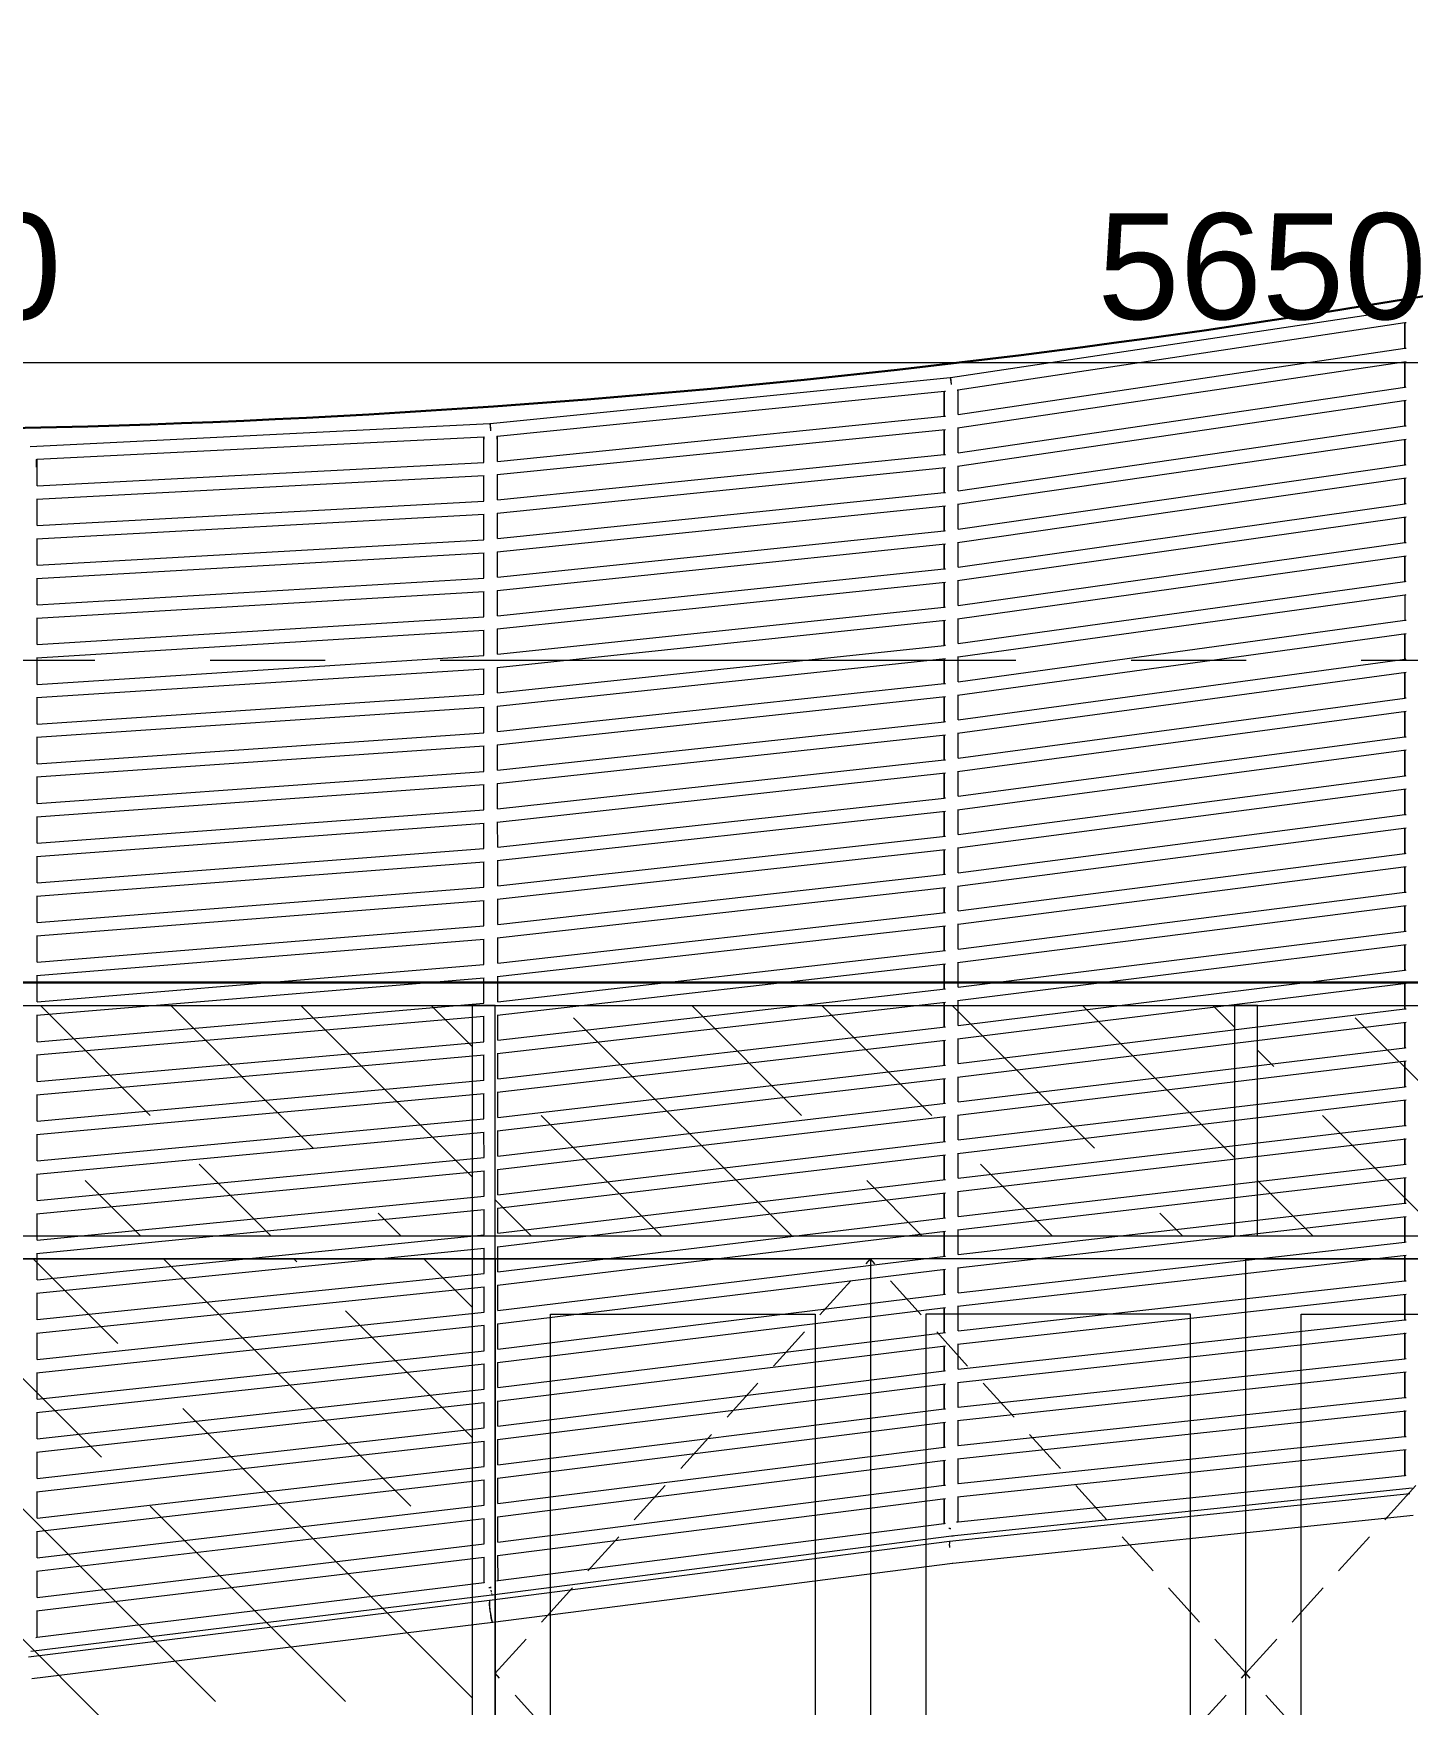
# Model space of a CAD drawing. Header units: millimetres. Extents: x 886808 to 1650903, y -1008069 to 230892.
# Drawn here: x 1025529 to 1028513, y -349778 to -346149 of the extents above; entities that cross this region are included whole.
import ezdxf

# ---------------------------------------------------------------- set-up
doc = ezdxf.new("R2010")
doc.units = ezdxf.units.MM
for name, pattern in [('ACAD_ISO07W100', [3, 0, -3]), ('CENTER', [2, 1.25, -0.25, 0.25, -0.25]), ('DASHED', [0.75, 0.5, -0.25])]:
    doc.linetypes.add(name, pattern=pattern)
doc.layers.get('0').update_dxf_attribs({"lineweight": 0})
for name, color, linetype, lineweight in [('03- Net Cua- 153', 153, 'Continuous', 9), ('06- Dim- 250', 250, 'Continuous', 0), ('8l NET TO', 8, 'Continuous', 9), ('A-Wall', 113, 'Continuous', 30), ('A_Dim', 8, 'Continuous', 5)]:
    doc.layers.add(name, color=color, linetype=linetype, lineweight=lineweight)
doc.styles.add('ISO2', font='')
doc.styles.add('TIÊU ĐỀ', font='arial.ttf', dxfattribs={"height": 230})
doc.styles.get('ISO2').set_extended_font_data('.VnAvantH')
doc.dimstyles.new('1-100', dxfattribs={"dimtxt": 230, "dimasz": 150, "dimexe": 150, "dimexo": 300, "dimgap": 90, "dimtad": 1, "dimdec": 0, "dimrnd": 5, "dimzin": 0, "dimtxsty": 'TIÊU ĐỀ', "dimblk": 'ARCHTICK', "dimcen": 100, "dimdle": 120, "dimclrd": 256, "dimclre": 256, "dimclrt": 2, "dimadec": 0, "dimazin": 0, "dimtfac": 1, "dimtdec": 0, "dimtix": 1, "dimtmove": 1, "dimatfit": 3, "dimldrblk": 'OPEN30', "dimfxl": 900, "dimtolj": 1, "dimtzin": 0, "dimlwd": 13, "dimlwe": 13, "dimarcsym": 1})
doc.dimstyles.new('Copy of 1-100-Ll', dxfattribs={"dimtxt": 700, "dimasz": 150, "dimexe": 150, "dimexo": 300, "dimgap": 90, "dimtad": 1, "dimdec": 0, "dimrnd": 5, "dimzin": 0, "dimtxsty": 'ISO2', "dimblk": 'ARCHTICK', "dimcen": 100, "dimdle": 120, "dimclrd": 256, "dimclre": 256, "dimclrt": 2, "dimadec": 0, "dimazin": 0, "dimtfac": 1, "dimtdec": 0, "dimtix": 1, "dimtmove": 1, "dimatfit": 3, "dimldrblk": 'OPEN30', "dimfxl": 900, "dimtolj": 1, "dimtzin": 0, "dimlwd": 13, "dimlwe": 13, "dimarcsym": 1})

# ---------------------------------------------------------------- blocks, each defined once
blk = doc.blocks.new('_ArchTick')
at = {"color": 0, "linetype": 'ByBlock', "const_width": 0.15}
blk.add_lwpolyline([(-0.5, -0.5), (0.5, 0.5)], dxfattribs=at)
blk = doc.blocks.new('*D689')
at = {"layer": 'A_Dim', "lineweight": 13, "transparency": 16777216}
for p, q in [((1025271.8, -347510.1), (1025271.8, -346713.3)), ((1025371.8, -347510.1), (1025371.8, -346713.3)), ((1025271.8, -346863.3), (1025121.8, -346863.3)), ((1025271.8, -346863.3), (1025371.8, -346863.3)), ((1025371.8, -346863.3), (1025521.8, -346863.3))]:
    blk.add_line(p, q, dxfattribs=at)
at = {"layer": 'Defpoints', "color": 0, "transparency": 16777216}
for p in [(1025371.8, -346863.3), (1025271.8, -347810.1), (1025371.8, -347810.1)]:
    blk.add_point(p, dxfattribs=at)
at = {"layer": 'A_Dim', "lineweight": 13, "transparency": 16777216, "xscale": 150, "yscale": 150, "zscale": 150}
blk.add_blockref('_ArchTick', (1025271.8, -346863.3), dxfattribs=at)
at = {"layer": 'A_Dim', "lineweight": 13, "transparency": 16777216, "xscale": 150, "yscale": 150, "zscale": 150, "rotation": 180}
blk.add_blockref('_ArchTick', (1025371.8, -346863.3), dxfattribs=at)
at = {"layer": 'A_Dim', "color": 2, "transparency": 16777216, "insert": (1025321.8, -346655.9), "char_height": 230, "attachment_point": 5, "style": 'TIÊU ĐỀ'}
blk.add_mtext('\\A1;100', dxfattribs=at)
blk = doc.blocks.new('_Open30')
at = {"color": 0, "linetype": 'ByBlock', "lineweight": -2}
for p, q in [((-1, 0.268), (0, 0)), ((0, 0), (-1, -0.268)), ((0, 0), (-1, 0))]:
    blk.add_line(p, q, dxfattribs=at)
blk = doc.blocks.new('*D690')
at = {"layer": 'A_Dim', "lineweight": 13, "transparency": 16777216}
for p, q in [((1025371.8, -347510.1), (1025371.8, -346713.3)), ((1031021.8, -347703.4), (1031021.8, -346713.3)), ((1025251.8, -346863.3), (1031141.8, -346863.3))]:
    blk.add_line(p, q, dxfattribs=at)
at = {"layer": 'Defpoints', "color": 0, "transparency": 16777216}
for p in [(1031021.8, -346863.3), (1025371.8, -347810.1), (1031021.8, -348003.4)]:
    blk.add_point(p, dxfattribs=at)
at = {"layer": 'A_Dim', "lineweight": 13, "transparency": 16777216, "xscale": 150, "yscale": 150, "zscale": 150, "rotation": 180}
blk.add_blockref('_ArchTick', (1025371.8, -346863.3), dxfattribs=at)
at = {"layer": 'A_Dim', "lineweight": 13, "transparency": 16777216, "xscale": 150, "yscale": 150, "zscale": 150}
blk.add_blockref('_ArchTick', (1031021.8, -346863.3), dxfattribs=at)
at = {"layer": 'A_Dim', "color": 2, "transparency": 16777216, "insert": (1028196.8, -346655.9), "char_height": 230, "attachment_point": 5, "style": 'TIÊU ĐỀ'}
blk.add_mtext('\\A1;5650', dxfattribs=at)
blk = doc.blocks.new('A$C62D649C3')
at = {"transparency": 33554636}
for p, q in [((12298.6, 12764.2), (13297.3, 12914)), ((12314.3, 12737.7), (13285.1, 12883.3)), ((13285.1, 12883.3), (13285.8, 12883.4)), ((13285.1, 12827.8), (13285.1, 12883.3)), ((13285.8, 12883.4), (13287.9, 12883.8)), ((13285.8, 12827.9), (13285.8, 12883.4)), ((12315.1, 12683.8), (13285.1, 12827.8)), ((13285.1, 12827.8), (13285.8, 12827.9)), ((13285.8, 12827.9), (13287.9, 12828.2)), ((12314.2, 12654.8), (13287.9, 12799.3)), ((13285.1, 12743.4), (13285.1, 12798.9)), ((13285.8, 12743.5), (13285.8, 12799)), ((11299.4, 12664.2), (12298, 12764.1)), ((12298, 12764.1), (12298.3, 12764.2)), ((12298, 12764.1), (12300.1, 12750)), ((12298.3, 12764.2), (12298.6, 12764.2)), ((12298.6, 12764.2), (12300.1, 12750)), ((12300.1, 12750), (12300.2, 12748.9)), ((12300.1, 12750), (12300.2, 12748.9)), ((12315.1, 12600.9), (13285.1, 12743.4)), ((13285.1, 12743.4), (13285.8, 12743.5)), ((13285.8, 12743.5), (13287.9, 12743.8)), ((11314.1, 12637.1), (12285.8, 12734.2)), ((12285.1, 12679.9), (12285.1, 12734.2)), ((12285.8, 12734.2), (12287.9, 12734.4)), ((12285.8, 12680), (12285.8, 12734.2)), ((12314.2, 12737.7), (12314.3, 12737.7)), ((12314.2, 12571.9), (13287.9, 12714.9)), ((12314.3, 12735.4), (12314.3, 12737.7)), ((12315.1, 12683.8), (12315.1, 12737.8)), ((13285.1, 12658.9), (13285.1, 12714.5)), ((13285.8, 12659.1), (13285.8, 12714.6)), ((11315.1, 12582), (12285.1, 12679.9)), ((12285.1, 12679.9), (12285.8, 12680)), ((12285.8, 12680), (12287.9, 12680.2)), ((10300.1, 12614.3), (11298.6, 12664.2)), ((10315.1, 12586.5), (11285.1, 12635)), ((11285.1, 12579.7), (11285.1, 12635)), ((11285.1, 12635), (11285.8, 12635)), ((11285.8, 12630.4), (11285.8, 12635)), ((11285.8, 12635), (11286, 12635)), ((11298.6, 12664.2), (11299, 12664.2)), ((11298.6, 12664.2), (11300.1, 12650)), ((11299, 12664.2), (11299.4, 12664.2)), ((11299.4, 12664.2), (11300.1, 12650)), ((11300.1, 12650), (11300.1, 12648.6)), ((11300.1, 12650), (11300.2, 12648.6)), ((11314.1, 12553.3), (12287.9, 12651.5)), ((11314.3, 12630), (11314.3, 12637.1)), ((11315.1, 12582), (11315.1, 12637.2)), ((12285.1, 12597), (12285.1, 12651.3)), ((12285.8, 12597.1), (12285.8, 12651.3)), ((12314.2, 12489), (13287.9, 12630.5)), ((12315.1, 12518), (13285.1, 12658.9)), ((12315.1, 12600.9), (12315.1, 12654.9)), ((13285.1, 12658.9), (13285.8, 12659.1)), ((13285.8, 12659.1), (13287.9, 12659.4)), ((11315.1, 12498.3), (12285.1, 12597)), ((12285.1, 12597), (12285.8, 12597.1)), ((12285.8, 12597.1), (12287.9, 12597.3)), ((13285.1, 12574.5), (13285.1, 12630.1)), ((13285.8, 12574.6), (13285.8, 12630.2)), ((10313.9, 12586.4), (10314.3, 12586.4)), ((10314.3, 12586.4), (10315.1, 12586.5)), ((10314.3, 12569.3), (10314.3, 12586.4)), ((10315.1, 12528.9), (10315.1, 12586.5)), ((10315.1, 12528.9), (11285.1, 12579.7)), ((11314.1, 12469.4), (12287.9, 12568.6)), ((12285.1, 12514.1), (12285.1, 12568.3)), ((12285.8, 12514.2), (12285.8, 12568.4)), ((12315.1, 12435), (13285.1, 12574.5)), ((12315.1, 12518), (12315.1, 12572)), ((13285.1, 12574.5), (13285.8, 12574.6)), ((13285.8, 12574.6), (13287.9, 12575)), ((10313.8, 12500.2), (11286, 12551.2)), ((11285.1, 12495.8), (11285.1, 12551.1)), ((11315.1, 12498.2), (11315.1, 12553.4)), ((12314.2, 12406), (13287.9, 12546.1)), ((13285.1, 12490.1), (13285.1, 12545.7)), ((13285.8, 12490.2), (13285.8, 12545.8)), ((10315.1, 12442.6), (10315.1, 12500.3)), ((10315.1, 12442.7), (11285.1, 12495.9)), ((11314.1, 12385.6), (12287.9, 12485.7)), ((11315.2, 12414.5), (12285.1, 12514.1)), ((12285.1, 12514.1), (12285.8, 12514.2)), ((12285.1, 12431.2), (12285.1, 12485.4)), ((12285.8, 12514.2), (12287.9, 12514.5)), ((12285.8, 12431.3), (12285.8, 12485.5)), ((12315.1, 12352.1), (13285.1, 12490.1)), ((12315.1, 12435), (12315.1, 12489.1)), ((13285.1, 12490.1), (13285.8, 12490.2)), ((13285.8, 12490.2), (13287.9, 12490.5)), ((10313.8, 12414), (11286.1, 12467.3)), ((11285.2, 12412), (11285.1, 12467.2)), ((11315.2, 12414.5), (11315.1, 12469.6)), ((12314.1, 12323.1), (13287.9, 12461.7)), ((13285.1, 12405.7), (13285.1, 12461.3)), ((13285.8, 12405.8), (13285.8, 12461.4)), ((10315.1, 12356.5), (10315.1, 12414.1)), ((11315.2, 12330.7), (12285.1, 12431.2)), ((12285.1, 12431.2), (12285.8, 12431.3)), ((12285.8, 12431.3), (12287.9, 12431.6)), ((10313.7, 12327.8), (11286.1, 12383.4)), ((10315.1, 12356.5), (11285.2, 12412)), ((11285.2, 12328.1), (11285.2, 12383.4)), ((11314.1, 12301.8), (12287.9, 12402.8)), ((11315.2, 12330.7), (11315.2, 12385.7)), ((12285.1, 12348.3), (12285.1, 12402.5)), ((12285.8, 12348.4), (12285.8, 12402.6)), ((12314.1, 12240.2), (13287.9, 12377.2)), ((12315.1, 12352.1), (12315.1, 12406.2)), ((12315.1, 12269.2), (13285.1, 12405.7)), ((13285.1, 12405.7), (13285.8, 12405.8)), ((13285.1, 12321.3), (13285.1, 12376.8)), ((13285.8, 12405.8), (13287.9, 12406.1)), ((13285.8, 12321.4), (13285.8, 12376.9)), ((10315.1, 12356.4), (10315.1, 12356.5)), ((11315.2, 12246.8), (12285.1, 12348.3)), ((12285.1, 12348.3), (12285.8, 12348.4)), ((12285.8, 12348.4), (12287.9, 12348.7)), ((10315.1, 12270.3), (11285.2, 12328.1)), ((10315.1, 12270.3), (10315.1, 12327.8)), ((11314.1, 12218), (12287.9, 12319.9)), ((12285.1, 12265.4), (12285.1, 12319.6)), ((12285.8, 12265.5), (12285.8, 12319.7)), ((12315.1, 12269.2), (12315.1, 12323.2)), ((12315.1, 12186.3), (13285.1, 12321.3)), ((13285.1, 12321.3), (13285.8, 12321.4)), ((13285.8, 12321.4), (13287.9, 12321.7)), ((10313.7, 12241.5), (11286.1, 12299.6)), ((11285.2, 12244.3), (11285.2, 12299.5)), ((11315.2, 12246.8), (11315.2, 12301.9)), ((12315.1, 12157.4), (13285.1, 12292.5)), ((13285.1, 12292.5), (13285.8, 12292.5)), ((13285.1, 12292.5), (13285.1, 12236.9)), ((13285.8, 12292.5), (13287.9, 12292.8)), ((13285.8, 12237), (13285.8, 12292.5)), ((10315.1, 12184), (11285.2, 12244.3)), ((10315.1, 12184), (10315.1, 12241.6)), ((11314.1, 12134.2), (12287.9, 12237)), ((11315.3, 12163), (12285.1, 12265.4)), ((12285.1, 12265.4), (12285.8, 12265.5)), ((12285.1, 12182.5), (12285.1, 12236.7)), ((12285.8, 12265.5), (12287.9, 12265.8)), ((12285.8, 12182.6), (12285.8, 12236.8)), ((12315.1, 12186.3), (12315.1, 12240.3)), ((12315.1, 12103.4), (13285.1, 12236.9)), ((13285.1, 12236.9), (13285.8, 12237)), ((13285.8, 12237), (13287.9, 12237.3)), ((10313.7, 12155.3), (11286.1, 12215.7)), ((11285.3, 12160.3), (11285.3, 12215.6)), ((11315.3, 12163), (11315.3, 12218.1)), ((12314.1, 12074.3), (13287.9, 12208.4)), ((13285.1, 12152.5), (13285.1, 12208.1)), ((13285.8, 12152.6), (13285.8, 12208.1)), ((10315.1, 12097.8), (11285.3, 12160.4)), ((11315.3, 12079.2), (12285.1, 12182.5)), ((12285.1, 12182.5), (12285.8, 12182.6)), ((12285.8, 12182.6), (12287.9, 12182.8)), ((10313.7, 12069.1), (11286.2, 12131.8)), ((10315.1, 12097.8), (10315.1, 12155.4)), ((11285.3, 12076.5), (11285.3, 12131.8)), ((11314.2, 12050.3), (12287.9, 12154.1)), ((11315.3, 12079.2), (11315.3, 12134.3)), ((12285.1, 12099.6), (12285.1, 12153.8)), ((12285.8, 12099.7), (12285.8, 12153.8)), ((12314.1, 12157.3), (12315.1, 12157.4)), ((12314.1, 11991.4), (13287.9, 12124)), ((12315.1, 12103.4), (12315.1, 12157.4)), ((12315.1, 12020.4), (13285.1, 12152.5)), ((13285.1, 12152.5), (13285.8, 12152.6)), ((13285.1, 12068.1), (13285.1, 12123.7)), ((13285.8, 12152.6), (13287.9, 12152.9)), ((13285.8, 12068.2), (13285.8, 12123.7)), ((11315.4, 11995.4), (12285.1, 12099.6)), ((12285.1, 12099.6), (12285.8, 12099.7)), ((12285.8, 12099.7), (12287.9, 12099.9)), ((10315.1, 12011.6), (11285.3, 12076.6)), ((10315.1, 12011.6), (10315.1, 12069.2)), ((11314.2, 11966.5), (12287.9, 12071.1)), ((11315.4, 11995.4), (11315.3, 12050.4)), ((12285.1, 12016.7), (12285.1, 12070.8)), ((12285.8, 12016.8), (12285.8, 12070.9)), ((12315.1, 12020.4), (12315.1, 12074.5)), ((12315.1, 11937.5), (13285.1, 12068.1)), ((13285.1, 12068.1), (13285.8, 12068.2)), ((13285.8, 12068.2), (13287.9, 12068.5)), ((10313.7, 11982.8), (11286.2, 12047.9)), ((11285.4, 11992.7), (11285.3, 12047.9)), ((11315.4, 11911.6), (12285.1, 12016.7)), ((12285.1, 12016.7), (12285.8, 12016.8)), ((12285.8, 12016.8), (12287.9, 12017)), ((12314.1, 11908.5), (13287.9, 12039.6)), ((13285.1, 11983.6), (13285.1, 12039.3)), ((13285.8, 11983.8), (13285.8, 12039.3)), ((10315.1, 11925.4), (11285.4, 11992.7)), ((10315.1, 11925.4), (10315.1, 11982.9)), ((11314.2, 11882.6), (12287.9, 11988.2)), ((12285.1, 11933.8), (12285.1, 11987.9)), ((12285.8, 11933.9), (12285.8, 11988)), ((12315.1, 11937.5), (12315.1, 11991.5)), ((12315.1, 11854.6), (13285.1, 11983.6)), ((13285.1, 11983.6), (13285.8, 11983.8)), ((13285.8, 11983.8), (13287.9, 11984.1)), ((10313.7, 11896.6), (11286.2, 11964)), ((11285.4, 11908.8), (11285.4, 11964)), ((11315.4, 11911.6), (11315.4, 11966.6)), ((12314.1, 11825.5), (13287.9, 11955.2)), ((13285.1, 11899.2), (13285.1, 11955)), ((13285.8, 11899.4), (13285.8, 11954.9)), ((10315.1, 11839.2), (11285.4, 11908.8)), ((11314.3, 11798.8), (12287.9, 11905.3)), ((11315.4, 11827.7), (12285.1, 11933.8)), ((12285.1, 11933.8), (12285.8, 11933.9)), ((12285.1, 11850.9), (12285.1, 11905)), ((12285.8, 11933.9), (12287.9, 11934.1)), ((12285.8, 11851), (12285.8, 11905.1)), ((12315.1, 11854.6), (12315.1, 11908.6)), ((10313.7, 11810.3), (11286.2, 11880.2)), ((10315.1, 11839.1), (10315.1, 11896.7)), ((11285.4, 11824.9), (11285.4, 11880.1)), ((11315.4, 11827.7), (11315.4, 11882.8)), ((12314.1, 11742.6), (13287.9, 11870.7)), ((12315.1, 11771.6), (13285.1, 11899.2)), ((13285.1, 11899.2), (13285.8, 11899.4)), ((13285.1, 11814.8), (13285.1, 11870.6)), ((13285.8, 11899.4), (13287.9, 11899.7)), ((13285.8, 11815), (13285.8, 11870.5)), ((11315.5, 11743.9), (12285.1, 11850.9)), ((12285.1, 11850.9), (12285.8, 11851)), ((12285.8, 11851), (12287.9, 11851.2)), ((10313.7, 11724.1), (11286.2, 11796.3)), ((10315.1, 11752.9), (11285.4, 11825)), ((10315.1, 11752.9), (10315.1, 11810.4)), ((11285.5, 11741), (11285.4, 11796.2)), ((11314.3, 11715), (12287.9, 11822.4)), ((11315.5, 11743.9), (11315.4, 11798.9)), ((12285.1, 11767.9), (12285.1, 11822.1)), ((12285.8, 11768.1), (12285.8, 11822.1)), ((12315.1, 11771.6), (12315.1, 11825.7)), ((12315.1, 11688.7), (13285.1, 11814.8)), ((13285.1, 11814.8), (13285.8, 11815)), ((13285.8, 11815), (13287.9, 11815.2)), ((11315.5, 11660.1), (12287.9, 11768.3)), ((12314, 11659.7), (13287.9, 11786.3)), ((13285.1, 11730.4), (13285.1, 11786.2)), ((13285.8, 11730.6), (13285.8, 11786)), ((10315.1, 11666.7), (11285.5, 11741.1)), ((10315.1, 11666.7), (10315.1, 11724.2)), ((11314.4, 11631.1), (12287.9, 11739.4)), ((12285.1, 11685.1), (12285.1, 11739.1)), ((12285.8, 11685.1), (12285.8, 11739.2)), ((12315.1, 11688.7), (12315.1, 11742.7)), ((12315.1, 11605.8), (13285.1, 11730.5)), ((13285.1, 11730.5), (13285.8, 11730.6)), ((13285.8, 11730.6), (13287.9, 11730.8)), ((10313.7, 11637.8), (11286.2, 11712.4)), ((11285.5, 11657.1), (11285.5, 11712.3)), ((11315.5, 11660.1), (11315.5, 11715.1)), ((12315.1, 11576.9), (13287.9, 11701.9)), ((13285.1, 11646), (13285.1, 11701.8)), ((13285.8, 11646.1), (13285.8, 11701.6)), ((10315.1, 11580.4), (11285.5, 11657.2)), ((11314.4, 11547.3), (12287.9, 11656.5)), ((11315.5, 11576.3), (12287.9, 11685.4)), ((12285.1, 11685), (12285.1, 11685.1)), ((12285.1, 11602.1), (12285.1, 11656.2)), ((12285.8, 11602.2), (12285.8, 11656.3)), ((12315.1, 11605.8), (12315.1, 11659.8)), ((10313.7, 11551.6), (11286.2, 11628.5)), ((10315.1, 11580.4), (10315.1, 11637.9)), ((11285.5, 11573.3), (11285.5, 11628.4)), ((11315.5, 11576.2), (11315.5, 11631.2)), ((12314, 11493.8), (13287.9, 11617.5)), ((12315.1, 11522.9), (13285.1, 11646.1)), ((13285.1, 11646.1), (13285.8, 11646.1)), ((13285.1, 11561.5), (13285.1, 11617.4)), ((13285.8, 11646.1), (13287.9, 11646.4)), ((13285.8, 11561.6), (13285.8, 11617.2)), ((11315.6, 11492.4), (12287.9, 11602.5)), ((10313.7, 11465.3), (11286.2, 11544.6)), ((10315.1, 11494.2), (11285.5, 11573.3)), ((10315.1, 11494.2), (10315.1, 11551.7)), ((11285.6, 11489.4), (11285.6, 11544.5)), ((11314.5, 11463.4), (12287.9, 11573.6)), ((11315.6, 11492.4), (11315.5, 11547.4)), ((12285.1, 11519.2), (12285.1, 11573.3)), ((12285.8, 11519.3), (12285.8, 11573.4)), ((12314, 11576.7), (12315.1, 11576.9)), ((12315.1, 11522.9), (12315.1, 11576.9)), ((12315.1, 11439.9), (13287.9, 11562)), ((11315.6, 11408.6), (12287.9, 11519.6)), ((12314, 11410.9), (13287.9, 11533.1)), ((13285.1, 11477.2), (13285.1, 11533)), ((13285.8, 11477.3), (13285.8, 11532.8)), ((10315.1, 11494.2), (10315.1, 11494.2)), ((10315.1, 11408), (11285.6, 11489.4)), ((11314.5, 11379.6), (12287.9, 11490.7)), ((12285.1, 11436.3), (12285.1, 11490.3)), ((12285.8, 11436.4), (12285.8, 11490.4)), ((12315.1, 11439.8), (12315.1, 11493.9)), ((12315.1, 11357), (13285.1, 11477.2)), ((13285.1, 11477.2), (13285.8, 11477.3)), ((13285.8, 11477.3), (13287.9, 11477.6)), ((10313.8, 11379), (11286.2, 11460.7)), ((10315.1, 11407.9), (10315.1, 11465.4)), ((11285.6, 11405.5), (11285.6, 11460.6)), ((11315.6, 11408.6), (11315.6, 11463.6)), ((11315.6, 11324.8), (12287.9, 11436.6)), ((12314, 11327.9), (13287.9, 11448.7)), ((13285.1, 11392.8), (13285.1, 11448.6)), ((13285.8, 11392.9), (13285.8, 11448.4)), ((10315.1, 11321.7), (11285.6, 11405.6)), ((11314.6, 11295.7), (12287.9, 11407.8)), ((12285.1, 11353.4), (12285.1, 11407.4)), ((12285.8, 11353.5), (12285.8, 11407.5)), ((12315.1, 11357), (12315.1, 11411)), ((10313.8, 11292.8), (11286.2, 11376.8)), ((10315.1, 11321.7), (10315.1, 11379.1)), ((11285.6, 11321.6), (11285.6, 11376.7)), ((11315.6, 11324.7), (11315.6, 11379.7)), ((12314, 11245), (13287.9, 11364.3)), ((12315.1, 11274.1), (13285.1, 11392.8)), ((13285.1, 11392.8), (13285.8, 11392.9)), ((13285.1, 11308.4), (13285.1, 11364.2)), ((13285.8, 11392.9), (13287.9, 11393.2)), ((13285.8, 11308.5), (13285.8, 11364)), ((11314.6, 11211.9), (12287.9, 11324.8)), ((11315.7, 11240.9), (12287.9, 11353.7)), ((12285.1, 11353.3), (12285.1, 11353.4)), ((12285.1, 11270.4), (12285.1, 11324.5)), ((12285.8, 11270.6), (12285.8, 11324.6)), ((12315.1, 11274.1), (12315.1, 11328.1)), ((10313.8, 11206.5), (11286.2, 11292.9)), ((10315.1, 11235.5), (11285.6, 11321.7)), ((10315.1, 11235.4), (10315.1, 11292.9)), ((11285.7, 11237.7), (11285.7, 11292.8)), ((11315.7, 11240.9), (11315.7, 11295.9)), ((12315.1, 11191.1), (13285.1, 11308.4)), ((13285.1, 11308.4), (13285.8, 11308.5)), ((13285.8, 11308.5), (13287.9, 11308.8)), ((11315.7, 11157.1), (12287.9, 11270.8)), ((12314, 11162.1), (13287.9, 11279.8)), ((13285.1, 11224), (13285.1, 11279.8)), ((13285.8, 11224.1), (13285.8, 11279.6)), ((10315.1, 11149.2), (11285.7, 11237.8)), ((11314.6, 11128.1), (12287.9, 11241.9)), ((12285.1, 11187.5), (12285.1, 11241.6)), ((12285.8, 11187.6), (12285.8, 11241.7)), ((12315.1, 11191.1), (12315.1, 11245.2)), ((12315.1, 11108.2), (13285.1, 11224)), ((13285.1, 11224), (13285.8, 11224.1)), ((13285.8, 11224.1), (13287.9, 11224.4)), ((10313.8, 11120.3), (11286.2, 11209)), ((10315.1, 11149.2), (10315.1, 11206.6)), ((11285.7, 11153.8), (11285.7, 11209)), ((11315.7, 11157.1), (11315.7, 11212)), ((11315.8, 11073.3), (12287.9, 11187.9)), ((12313.9, 11079.2), (13287.9, 11195.4)), ((13285.1, 11139.5), (13285.1, 11195.4)), ((13285.8, 11139.7), (13285.8, 11195.2)), ((10315.1, 11063), (11285.7, 11153.9)), ((10315.1, 11149.2), (10315.1, 11149.2)), ((11314.7, 11044.2), (12287.9, 11159)), ((12285.1, 11104.6), (12285.1, 11158.6)), ((12285.8, 11104.7), (12285.8, 11158.7)), ((12315.1, 11108.2), (12315.1, 11162.2)), ((10313.9, 11034), (11286.2, 11125.1)), ((10315.1, 11062.9), (10315.1, 11120.4)), ((11285.8, 11069.9), (11285.7, 11125.1)), ((11315.8, 11073.2), (11315.7, 11128.2)), ((12313.9, 10996.2), (13287.9, 11111)), ((12315.1, 11025.3), (13285.1, 11139.6)), ((13285.1, 11139.6), (13285.8, 11139.7)), ((13285.1, 11055.1), (13285.1, 11111.1)), ((13285.8, 11139.7), (13287.9, 11139.9)), ((13285.8, 11055.3), (13285.8, 11110.8)), ((10315.1, 10976.7), (11285.8, 11070)), ((11314.7, 10960.4), (12287.9, 11076.1)), ((11315.8, 10989.4), (12287.9, 11105)), ((12285.1, 11021.7), (12285.1, 11075.7)), ((12285.8, 11021.8), (12285.8, 11075.8)), ((12315.1, 11025.3), (12315.1, 11079.3)), ((10313.9, 10947.7), (11286.1, 11041.2)), ((10315.1, 10976.7), (10315.1, 11034.1)), ((11285.8, 10986.1), (11285.8, 11041.2)), ((11315.8, 10989.4), (11315.8, 11044.3)), ((12315.1, 10942.4), (13287.9, 11055.5)), ((11315.8, 10905.6), (12287.9, 11022.1)), ((12313.9, 10913.3), (13287.9, 11026.6)), ((13285.1, 10970.7), (13285.1, 11026.7)), ((13285.8, 10970.9), (13285.8, 11026.4)), ((10315.1, 10890.5), (11285.8, 10986.1)), ((11314.8, 10876.5), (12287.9, 10993.1)), ((12285.1, 10938.7), (12285.1, 10992.8)), ((12285.8, 10938.9), (12285.8, 10992.9)), ((12315.1, 10942.4), (12315.1, 10996.4)), ((12315.1, 10859.4), (13285.1, 10970.8)), ((13285.1, 10970.8), (13287.9, 10971.1)), ((10313.9, 10861.5), (11286.1, 10957.3)), ((10315.1, 10890.4), (10315.1, 10947.9)), ((11285.8, 10902.2), (11285.8, 10957.3)), ((11315.8, 10905.6), (11315.8, 10960.5)), ((11315.9, 10821.8), (12287.9, 10939.1)), ((12313.9, 10830.4), (13287.9, 10942.2)), ((13285.1, 10886.3), (13285.1, 10942.3)), ((13285.8, 10886.5), (13285.8, 10942)), ((10315.1, 10804.2), (11285.8, 10902.3)), ((11314.8, 10792.7), (12287.9, 10910.2)), ((12285.1, 10855.8), (12285.1, 10909.9)), ((12285.8, 10856), (12285.8, 10910)), ((12315.1, 10859.4), (12315.1, 10913.4)), ((10313.9, 10775.2), (11286.2, 10873.4)), ((10315.1, 10804.2), (10315.1, 10861.6)), ((11285.9, 10818.3), (11285.8, 10873.4)), ((11315.9, 10821.7), (11315.8, 10876.7)), ((11315.9, 10737.9), (12287.9, 10856.2)), ((12313.9, 10747.5), (13287.9, 10857.8)), ((12315, 10859.4), (12315.1, 10859.4)), ((12315.1, 10776.5), (13285.1, 10886.4)), ((13285.1, 10886.4), (13287.9, 10886.7)), ((13285.1, 10801.9), (13285.1, 10857.9)), ((13285.8, 10802), (13285.8, 10857.5)), ((10315.1, 10718), (11285.9, 10818.4)), ((11314.8, 10708.9), (12287.9, 10827.3)), ((12285.1, 10772.9), (12285.1, 10827)), ((12285.8, 10773.1), (12285.8, 10827.1)), ((12315.1, 10776.5), (12315.1, 10830.5)), ((10313.9, 10689), (11286.2, 10789.5)), ((11285.9, 10734.4), (11285.9, 10789.5)), ((11315.9, 10737.9), (11315.9, 10792.8)), ((12315.1, 10693.6), (13285.1, 10802)), ((13285.1, 10802), (13287.9, 10802.3)), ((10315.1, 10717.9), (10315.1, 10775.3)), ((11314.8, 10625), (12287.9, 10744.4)), ((11315.9, 10654.1), (12287.9, 10773.3)), ((12285.1, 10690), (12285.1, 10744)), ((12285.8, 10690.2), (12285.8, 10744.1)), ((12313.9, 10664.5), (13287.9, 10773.4)), ((12315, 10776.5), (12315.1, 10776.5)), ((12315.1, 10693.6), (12315.1, 10747.6)), ((13285.1, 10717.5), (13285.1, 10773.6)), ((13285.8, 10717.6), (13285.8, 10773.1)), ((10315.1, 10631.7), (11285.9, 10734.5)), ((11315.9, 10654.1), (11315.9, 10709)), ((12315.1, 10610.7), (13285.1, 10717.5)), ((13285.1, 10717.5), (13287.9, 10717.9)), ((10313.9, 10602.7), (11286.2, 10705.7)), ((10315.1, 10631.7), (10315.1, 10689.1)), ((11285.9, 10650.5), (11285.9, 10705.6)), ((11316, 10570.3), (12287.9, 10690.4)), ((12313.8, 10581.6), (13287.9, 10689)), ((12315, 10693.6), (12315.1, 10693.6)), ((13285.1, 10633.1), (13285.1, 10689.2)), ((13285.8, 10633.2), (13285.8, 10688.7)), ((10315.1, 10545.5), (11285.9, 10650.6)), ((11314.9, 10541.2), (12287.9, 10661.5)), ((12285.1, 10607.1), (12285.1, 10661.1)), ((12285.8, 10607.2), (12285.8, 10661.2)), ((12315.1, 10610.7), (12315.1, 10664.7)), ((10313.9, 10516.5), (11286.2, 10621.8)), ((10315.1, 10545.5), (10315.1, 10602.9)), ((11286, 10566.7), (11286, 10621.7)), ((11316, 10570.3), (11316, 10625.2)), ((11316, 10486.5), (12285.1, 10607.1)), ((12285.1, 10607.1), (12285.8, 10607.2)), ((12285.8, 10607.2), (12287.9, 10607.5)), ((12313.8, 10498.7), (13287.9, 10604.5)), ((12315, 10610.6), (12315.1, 10610.7)), ((12315.1, 10527.7), (13285.1, 10633.1)), ((13285.1, 10633.1), (13287.9, 10633.4)), ((13285.1, 10548.6), (13285.1, 10604.9)), ((13285.8, 10548.8), (13285.8, 10604.3)), ((10315.1, 10459.3), (11286, 10566.8)), ((11314.9, 10457.4), (12287.9, 10578.6)), ((12285.1, 10524.2), (12285.1, 10578.2)), ((12285.8, 10524.3), (12285.8, 10578.3)), ((12315.1, 10527.7), (12315.1, 10581.8)), ((10313.9, 10430.3), (11286.2, 10537.9)), ((11286, 10482.8), (11286, 10537.9)), ((11316, 10486.5), (11316, 10541.4)), ((12314.9, 10527.7), (12315.1, 10527.7)), ((12315.1, 10444.8), (13285.1, 10548.7)), ((13285.1, 10548.7), (13287.9, 10549)), ((10315.1, 10459.2), (10315.1, 10516.6)), ((11314.9, 10373.6), (12287.9, 10495.7)), ((11316.1, 10402.6), (12285.1, 10524.2)), ((12285.1, 10524.2), (12285.8, 10524.3)), ((12285.1, 10441.3), (12285.1, 10495.3)), ((12285.8, 10524.3), (12287.9, 10524.6)), ((12285.8, 10441.4), (12285.8, 10495.4)), ((12313.8, 10415.8), (13287.9, 10520.1)), ((12315.1, 10444.8), (12315.1, 10498.9)), ((13285.1, 10464.2), (13285.1, 10520.6)), ((13285.8, 10464.4), (13285.8, 10519.9)), ((10313.8, 10344), (11286.2, 10454)), ((10315.1, 10373.1), (11286, 10482.9)), ((11286.1, 10399), (11286, 10454)), ((11316.1, 10402.6), (11316, 10457.6)), ((12315.1, 10361.9), (13285.1, 10464.3)), ((13285.1, 10464.3), (13287.9, 10464.6)), ((10315.1, 10373), (10315.1, 10430.4)), ((11316.1, 10318.8), (12285.1, 10441.3)), ((12285.1, 10441.3), (12285.8, 10441.4)), ((12285.8, 10441.4), (12287.9, 10441.7)), ((12313.8, 10332.9), (13287.9, 10435.7)), ((12314.9, 10444.8), (12315.1, 10444.8)), ((13285.1, 10379.9), (13285.1, 10436.2)), ((13285.8, 10379.9), (13285.8, 10435.5)), ((10315.1, 10286.9), (11286.1, 10399)), ((11314.9, 10289.8), (12287.9, 10412.8)), ((12285.1, 10358.4), (12285.1, 10412.4)), ((12285.8, 10358.5), (12285.8, 10412.5)), ((12315.1, 10361.9), (12315.1, 10415.9)), ((10313.8, 10257.8), (11286.3, 10370.2)), ((10315.1, 10286.8), (10315.1, 10344.2)), ((11286.1, 10315.1), (11286.1, 10370.1)), ((11316.1, 10318.8), (11316.1, 10373.7)), ((11316.1, 10235), (12285.1, 10358.4)), ((12285.1, 10358.4), (12285.8, 10358.5)), ((12285.8, 10358.5), (12287.9, 10358.8)), ((12301.2, 10248.7), (13300.9, 10352.7)), ((12314.9, 10361.9), (12315.1, 10361.9)), ((12315.1, 10279), (13285.1, 10379.9)), ((13285.1, 10379.9), (13285.8, 10379.9)), ((13285.8, 10379.9), (13287.9, 10380.2)), ((10315.1, 10200.7), (11286.1, 10315.2)), ((11314.9, 10206), (12287.9, 10329.9)), ((12285.1, 10275.5), (12285.1, 10329.5)), ((12285.8, 10275.6), (12285.8, 10329.6)), ((12296.5, 10236.7), (13296.4, 10340.6)), ((12315.1, 10279), (12315.1, 10333)), ((10313.7, 10171.6), (11286.3, 10286.3)), ((11286.1, 10231.3), (11286.1, 10286.3)), ((11316.1, 10235), (11316.1, 10289.9)), ((11316.2, 10151.3), (12285.1, 10275.5)), ((12285.1, 10275.5), (12285.8, 10275.6)), ((12285.8, 10275.6), (12287.9, 10275.9)), ((12303.6, 10189.3), (13303.6, 10293.3)), ((12312.1, 10278.7), (12314.6, 10278.9)), ((12314.6, 10278.9), (12315.1, 10279)), ((10315.1, 10200.6), (10315.1, 10258)), ((11297.5, 10108.5), (12296.3, 10236.6)), ((11302.5, 10120.6), (12301.2, 10248.7)), ((12294.9, 10265.2), (12295.4, 10265.3)), ((12295.4, 10265.3), (12297.7, 10265.3)), ((12296.5, 10236.7), (12296.3, 10234.4)), ((12296.5, 10236.6), (12296.3, 10236.6)), ((12296.3, 10236.6), (12296.3, 10234.4)), ((12297.7, 10265.3), (12297.8, 10263)), ((12301.7, 10248.7), (12304.7, 10248.7)), ((12304.7, 10248.7), (12305.2, 10249.1)), ((10313.7, 10085.4), (11286.4, 10202.5)), ((10315.1, 10114.5), (11286.1, 10231.3)), ((11286.2, 10147.5), (11286.1, 10202.4)), ((11316.2, 10151.3), (11316.1, 10206.1)), ((12296.3, 10234.4), (12295.6, 10227.6)), ((12295.6, 10227.6), (12295.6, 10227.5)), ((12296.2, 10227.6), (12296.6, 10223)), ((12296.2, 10227.6), (12296.2, 10227.6)), ((10315.1, 10114.4), (10315.1, 10171.8)), ((11304.9, 10061.3), (12303.3, 10189.3)), ((12302.3, 10189.4), (12302.3, 10189.4)), ((12302.3, 10189.4), (12302.9, 10189.4)), ((12302.7, 10189.3), (12303.6, 10189.3)), ((10315.1, 10028.3), (11286.2, 10147.5)), ((11286.2, 10147.5), (11287.7, 10147.7)), ((11296.2, 10136.5), (11296.6, 10136.6)), ((11296.6, 10136.6), (11298.3, 10136.6)), ((11299.5, 10137.4), (11299.7, 10134.9)), ((11299.7, 10134.9), (11299.7, 10134.7)), ((11300.4, 10130.3), (11301, 10126.1)), ((11300.4, 10130.3), (11301.1, 10126.1)), ((11301.1, 10126.1), (11301.1, 10126)), ((11313.7, 10150.9), (11316, 10151.2)), ((11316, 10151.2), (11316.2, 10151.3)), ((10296.4, 9985.6), (11297.4, 10108.5)), ((10301.7, 9997.7), (11302.5, 10120.6)), ((11297.4, 10108.5), (11297.3, 10099.5)), ((11297.3, 10099.5), (11298.7, 10084.9)), ((11297.5, 10108.5), (11297.4, 10099.5)), ((11297.4, 10108.5), (11297.4, 10108.5)), ((11297.4, 10108.5), (11297.5, 10108.5)), ((11297.4, 10099.5), (11298.7, 10084.9)), ((11301, 10126.1), (11301.1, 10126)), ((11301.8, 10123.3), (11302.4, 10120.7)), ((11301.8, 10123.3), (11302.5, 10120.7)), ((11302.7, 10120.6), (11305.8, 10120.6)), ((11305.8, 10120.6), (11306.5, 10121.1)), ((10303.7, 9938.4), (11304.8, 10061.3)), ((10315.1, 10028.3), (10315.1, 10085.6)), ((11298.7, 10084.9), (11298.8, 10083.9)), ((11298.8, 10083.9), (11301, 10070.3)), ((11298.8, 10083.9), (11300.9, 10070.3)), ((11300.9, 10070.3), (11303.3, 10061.3)), ((11301, 10070.3), (11303.4, 10061.3)), ((11303.3, 10061.3), (11303.4, 10061.3)), ((11303.4, 10061.3), (11304.8, 10061.3)), ((11304.8, 10061.3), (11304.9, 10061.3)), ((10312.7, 10028), (10315.1, 10028.3))]:
    blk.add_line(p, q, dxfattribs=at)
blk = doc.blocks.new('*D1485')
at = {"layer": 'A_Dim', "lineweight": 13, "transparency": 16777216}
for p, q in [((1019521.8, -351110.1), (1019521.8, -343046.5)), ((1047521.8, -346125.5), (1047521.8, -343046.5)), ((1019401.8, -343196.5), (1047641.8, -343196.5))]:
    blk.add_line(p, q, dxfattribs=at)
at = {"layer": 'Defpoints', "color": 0, "transparency": 16777216}
for p in [(1047521.8, -343196.5), (1047521.8, -346425.5), (1019521.8, -351410.1)]:
    blk.add_point(p, dxfattribs=at)
at = {"layer": 'A_Dim', "lineweight": 13, "transparency": 16777216, "xscale": 150, "yscale": 150, "zscale": 150, "rotation": 180}
blk.add_blockref('_ArchTick', (1019521.8, -343196.5), dxfattribs=at)
at = {"layer": 'A_Dim', "lineweight": 13, "transparency": 16777216, "xscale": 150, "yscale": 150, "zscale": 150}
blk.add_blockref('_ArchTick', (1047521.8, -343196.5), dxfattribs=at)
at = {"layer": 'A_Dim', "color": 2, "transparency": 16777216, "insert": (1033521.8, -342744.5), "char_height": 700, "attachment_point": 5, "style": 'ISO2'}
blk.add_mtext('\\A1;28000', dxfattribs=at)

msp = doc.modelspace()

# ---------------------------------------------------------------- hatches: boundary and pattern name
at = {"layer": 'A_Dim', "transparency": 33554534}
h = msp.add_hatch(dxfattribs=at)
h.set_pattern_fill('GOST_WOOD', color=256, scale=100, angle=45)
h.set_pattern_definition([(135, (-400027.74, -231402.14), (424.26407, 424.26407), [1000, -200]), (135, (-399744.9, -231402.14), (424.26407, 424.26407), [600, -150, 300, -150]), (135, (-399391.34, -231472.86), (424.26407, 424.26407), [1000, -200])])
h.paths.add_polyline_path([(1030886.8, -348810.1), (1029841.8, -348810.1), (1029841.8, -351360.1), (1030886.8, -351360.1)])
h.paths.add_polyline_path([(1030886.8, -348260.1), (1029841.8, -348260.1), (1029841.8, -348760.1), (1030886.8, -348760.1)])
h.paths.add_polyline_path([(1029791.8, -348260.1), (1028186.8, -348260.1), (1028186.8, -348760.1), (1029791.8, -348760.1)])
h.paths.add_polyline_path([(1028136.8, -348260.1), (1026531.8, -348260.1), (1026531.8, -348760.1), (1028136.8, -348760.1)])
h.paths.add_polyline_path([(1026481.8, -348260.1), (1025436.8, -348260.1), (1025436.8, -348760.1), (1026481.8, -348760.1)])
h.paths.add_polyline_path([(1026481.8, -348810.1), (1025436.8, -348810.1), (1025436.8, -351360.1), (1026481.8, -351360.1)])
h.paths.add_polyline_path([(1028186.8, -350660.1), (1028136.8, -350660.1), (1028136.8, -351360.1), (1028186.8, -351360.1)])
h.paths.add_polyline_path([(1029791.8, -350660.1), (1028186.8, -350660.1), (1028186.8, -351360.1), (1029791.8, -351360.1)])
h.paths.add_polyline_path([(1028136.8, -350660.1), (1026531.8, -350660.1), (1026531.8, -351360.1), (1028136.8, -351360.1)])
h.paths.add_polyline_path([(1025136.8, -348810.1), (1024141.8, -348810.1), (1024141.8, -351360.1), (1025136.8, -351360.1)])
h.paths.add_polyline_path([(1025136.8, -348260.1), (1024141.8, -348260.1), (1024141.8, -348760.1), (1025136.8, -348760.1)])
h.paths.add_polyline_path([(1024091.8, -348260.1), (1022486.8, -348260.1), (1022486.8, -348760.1), (1024091.8, -348760.1)])
h.paths.add_polyline_path([(1022436.8, -348260.1), (1020831.8, -348260.1), (1020831.8, -348760.1), (1022436.8, -348760.1)])
h.paths.add_polyline_path([(1020781.8, -348260.1), (1019786.8, -348260.1), (1019786.8, -348760.1), (1020781.8, -348760.1)])
h.paths.add_polyline_path([(1020781.8, -348810.1), (1019786.8, -348810.1), (1019786.8, -351360.1), (1020781.8, -351360.1)])
h.paths.add_polyline_path([(1022436.8, -348810.1), (1020831.8, -348810.1), (1020831.8, -351360.1), (1022436.8, -351360.1)])
h.paths.add_polyline_path([(1024091.8, -348810.1), (1022486.8, -348810.1), (1022486.8, -351360.1), (1024091.8, -351360.1)])
h.paths.add_polyline_path([(1045811.7, -348810.1), (1044261.9, -348810.1), (1044261.9, -351360.1), (1045811.7, -351360.1)])
h.paths.add_polyline_path([(1041291.8, -350660.1), (1039686.8, -350660.1), (1039686.8, -351360.1), (1041291.8, -351360.1)])
h.paths.add_polyline_path([(1039636.8, -350660.1), (1038031.8, -350660.1), (1038031.8, -351360.1), (1039636.8, -351360.1)])
h.paths.add_polyline_path([(1035541.8, -350660.1), (1033936.8, -350660.1), (1033936.8, -351360.1), (1035541.8, -351360.1)])
h.paths.add_polyline_path([(1033886.8, -350660.1), (1032281.8, -350660.1), (1032281.8, -351360.1), (1033886.8, -351360.1)])
h.paths.add_polyline_path([(1044211.9, -348810.1), (1042686.8, -348810.1), (1042686.8, -351360.1), (1044211.9, -351360.1)])
h.paths.add_polyline_path([(1044211.9, -348260.1), (1042686.8, -348260.1), (1042686.8, -348760.1), (1044211.9, -348760.1)])
h.paths.add_polyline_path([(1045737, -348260.1), (1045036.8, -348260.1), (1044261.9, -348260.1), (1044261.9, -348760.1), (1045737, -348760.1)])
h.paths.add_polyline_path([(1047436.8, -348817.9), (1045861.7, -348810.1), (1045861.7, -351360.1), (1047436.8, -351367.9)])
h.paths.add_polyline_path([(1047386.8, -348260.1), (1045837, -348260.1), (1045837, -348760.1), (1047386.8, -348760.1)])
h.paths.add_polyline_path([(1031186.8, -348810.1), (1031186.8, -351360.1), (1032231.8, -351360.1), (1032231.8, -348810.1)])
h.paths.add_polyline_path([(1031186.8, -348260.1), (1031186.8, -348760.1), (1032231.8, -348760.1), (1032231.8, -348260.1)])
h.paths.add_polyline_path([(1032281.8, -348260.1), (1032281.8, -348760.1), (1035541.8, -348760.1), (1035541.8, -348260.1)])
h.paths.add_polyline_path([(1036636.8, -348760.1), (1036636.8, -348260.1), (1035591.8, -348260.1), (1035591.8, -348760.1)])
h.paths.add_polyline_path([(1036636.8, -348810.1), (1035591.8, -348810.1), (1035591.8, -351360.1), (1036636.8, -351360.1)])
h.paths.add_polyline_path([(1037981.8, -348760.1), (1037981.8, -348260.1), (1036936.8, -348260.1), (1036936.8, -348760.1)])
h.paths.add_polyline_path([(1036936.8, -351360.1), (1037981.8, -351360.1), (1037981.8, -348810.1), (1036936.8, -348810.1)])
h.paths.add_polyline_path([(1041291.8, -348760.1), (1041291.8, -348260.1), (1038031.8, -348260.1), (1038031.8, -348760.1)])
h.paths.add_polyline_path([(1042386.8, -348760.1), (1042386.8, -348260.1), (1041341.8, -348260.1), (1041341.8, -348760.1)])
h.paths.add_polyline_path([(1041341.8, -351360.1), (1042386.8, -351360.1), (1042386.8, -348810.1), (1041341.8, -348810.1)])

# ---------------------------------------------------------------- linework, layer by layer
at = {"layer": '03- Net Cua- 153', "linetype": 'Continuous', "transparency": 33554636}
for points in [[(1025386.8, -348210.1), (1030936.8, -348210.1), (1030936.8, -351410.1), (1025386.8, -351410.1)], [(1026531.8, -348260.1), (1026481.8, -348260.1), (1026481.8, -351360.1), (1026531.8, -351360.1)], [(1025436.8, -348760.1), (1030886.8, -348760.1), (1030886.8, -348810.1), (1025436.8, -348810.1)], [(1027346.8, -350610.1), (1026531.8, -350610.1), (1026531.8, -348810.1), (1027346.8, -348810.1)], [(1027346.8, -350610.1), (1028161.8, -350610.1), (1028161.8, -348810.1), (1027346.8, -348810.1)], [(1028976.8, -350610.1), (1028161.8, -350610.1), (1028161.8, -348810.1), (1028976.8, -348810.1)], [(1027226.8, -350490.1), (1026651.8, -350490.1), (1026651.8, -348930.1), (1027226.8, -348930.1)], [(1027466.8, -350490.1), (1028041.8, -350490.1), (1028041.8, -348930.1), (1027466.8, -348930.1)], [(1028856.8, -350490.1), (1028281.8, -350490.1), (1028281.8, -348930.1), (1028856.8, -348930.1)]]:
    msp.add_lwpolyline(points, close=True, dxfattribs=at)
msp.add_lwpolyline([(1025436.8, -351360.1), (1025436.8, -348260.1), (1030886.8, -348260.1), (1030886.8, -351360.1), (1025436.8, -351360.1), (1025436.8, -348810.1), (1026846.8, -348810.1)], dxfattribs=at)
at = {"layer": '03- Net Cua- 153', "linetype": 'Continuous', "transparency": 33554636, "elevation": 0}
for points in [[(1028186.8, -348260.1), (1028136.8, -348260.1), (1028136.8, -348760.1), (1028186.8, -348760.1)], [(1026531.8, -350610.1), (1029791.8, -350610.1), (1029791.8, -348810.1), (1026531.8, -348810.1)]]:
    msp.add_lwpolyline(points, close=True, dxfattribs=at)
at = {"layer": '06- Dim- 250', "linetype": 'DASHED', "ltscale": 200, "transparency": 33554636}
for points in [[(1027346.8, -350610.1), (1026531.8, -349710.1), (1027346.8, -348810.1)], [(1027346.8, -350610.1), (1028161.8, -349710.1), (1027346.8, -348810.1)], [(1028976.8, -350610.1), (1028161.8, -349710.1), (1028976.8, -348810.1)]]:
    msp.add_lwpolyline(points, dxfattribs=at)
at = {"layer": '8l NET TO', "color": 251, "linetype": 'CENTER', "ltscale": 1000, "true_color": 0x636466, "transparency": 33554636}
msp.add_line((1014412.5, -347510.1), (1058473.3, -347510.1), dxfattribs=at)
at = {"layer": 'A-Wall', "transparency": 33554636}
msp.add_lwpolyline([(1019521.9, -346208.1, 0.055729), (1025171.7, -347010.1, 0.102834), (1033590.5, -345209.6, -0.29946), (1047437, -345998.3), (1048721.8, -346010.1), (1048721.8, -344910.1), (1051321.8, -344910.1), (1051321.8, -345710.1), (1052521.8, -345710.1), (1052521.8, -359210.1), (1052521.8, -359660.1), (1052321.8, -359660.1)], format="xyb", dxfattribs=at)
msp.add_lwpolyline([(1019736.8, -348210.1), (1047436.8, -348210.1), (1047436.8, -351410.1), (1019736.8, -351410.1)], close=True, dxfattribs=at)

# ---------------------------------------------------------------- block references
at = {"layer": 'A_Dim', "linetype": 'ACAD_ISO07W100', "transparency": 33554534}
msp.add_blockref('A$C62D649C3', (1015221.7, -359660.1), dxfattribs=at)

# ---------------------------------------------------------------- dimensions: what is measured, and where the dimension line sits
at = {"layer": 'A_Dim', "transparency": 33554636}
dim = msp.add_linear_dim(base=(1047521.8, -343196.5), p1=(1019521.8, -351410.1), p2=(1047521.8, -346425.5), dimstyle='Copy of 1-100-Ll', dxfattribs=at)
dim.commit()
dim.dimension.update_dxf_attribs({"geometry": '*D1485', "text_midpoint": (1033521.8, -342744.5)})
for base, p1, p2, picture, middle in [((1025371.8, -346863.3), (1025271.8, -347810.1), (1025371.8, -347810.1), '*D689', (1025321.8, -346655.9)), ((1031021.8, -346863.3), (1025371.8, -347810.1), (1031021.8, -348003.4), '*D690', (1028196.8, -346655.9))]:
    dim = msp.add_linear_dim(base=base, p1=p1, p2=p2, dimstyle='1-100', override={"dimscale": 1}, dxfattribs=at)
    dim.commit()
    dim.dimension.update_dxf_attribs({"geometry": picture, "text_midpoint": middle})

doc.saveas('drawing.dxf')
